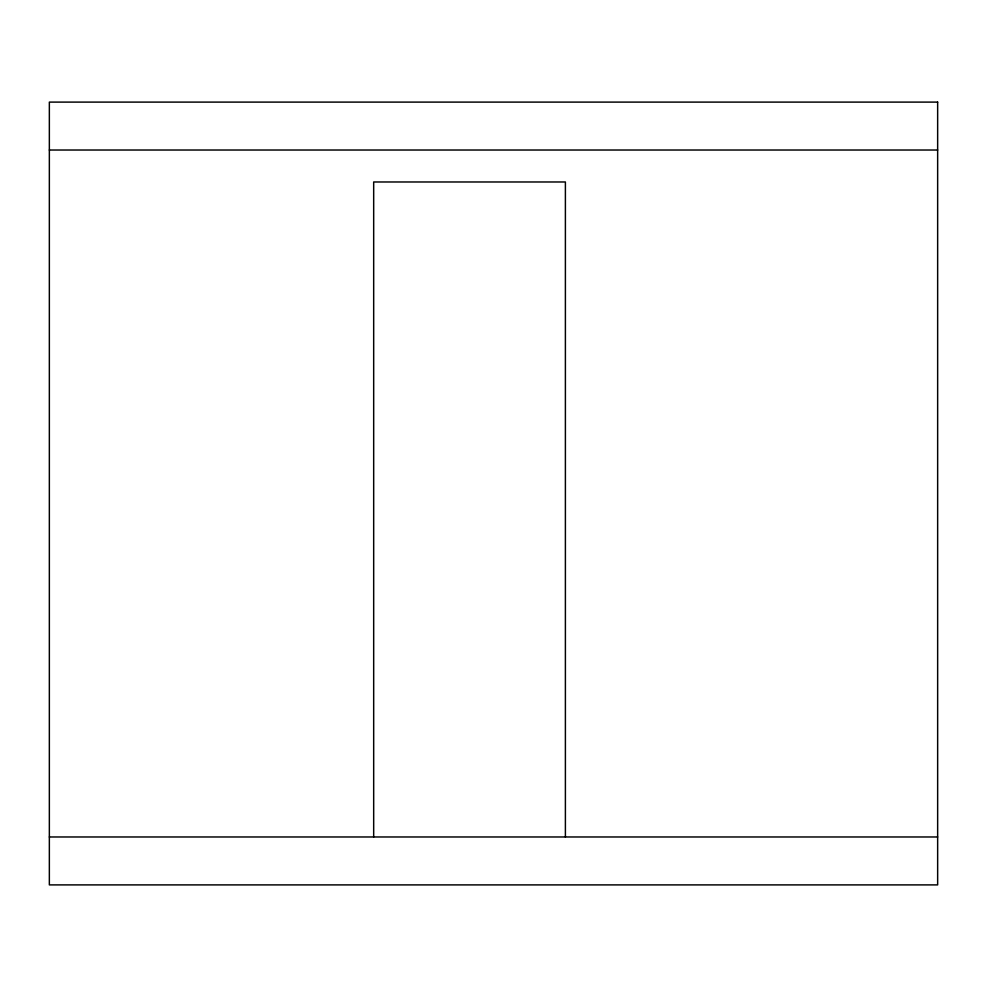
<?xml version="1.0" encoding="UTF-8"?>
<svg xmlns="http://www.w3.org/2000/svg" width="987" height="987" viewBox="0 0 987 987"><rect width="100%" height="100%" fill="white"/><g stroke="black" fill="none" stroke-linecap="round" stroke-linejoin="round"><path stroke-width="1.48" d="M49.35 150.024L937.65 150.024M49.35 836.976L937.65 836.976M565.391 836.976L565.391 181.978L373.678 181.978L373.678 836.976M937.65 102.105L49.35 102.105L49.35 884.895L937.65 884.895L937.65 102.105"/></g></svg>
